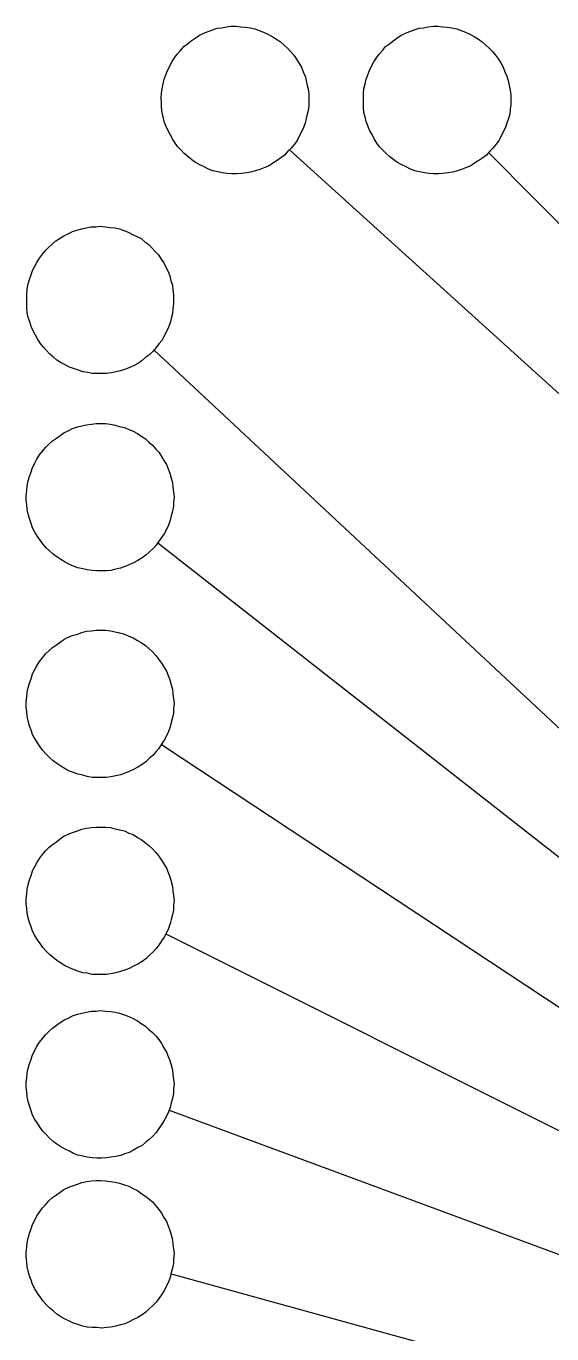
# Model space of a CAD drawing. Extents: x 9 to 432, y 44 to 411.
# Drawn here: x 9.4 to 36.9, y 121.8 to 190.2 of the extents above; entities that cross this region are included whole.
import ezdxf

# ---------------------------------------------------------------- set-up
doc = ezdxf.new("R2010")
doc.units = 0
doc.layers.get('0').update_dxf_attribs({"linetype": 'CONTINUOUS'})

msp = doc.modelspace()

# ---------------------------------------------------------------- linework, layer by layer
at = {"color": 7}
for p, q in [((18.034, 189.454367), (18.231556, 189.595478)), ((18.231556, 189.595478), (18.457333, 189.736589)), ((18.457333, 189.736589), (18.683111, 189.849478)), ((18.683111, 189.849478), (18.908889, 189.934144)), ((18.908889, 189.934144), (19.134667, 190.018811)), ((19.134667, 190.018811), (19.388667, 190.103478)), ((19.388667, 190.103478), (19.614444, 190.1317)), ((19.614444, 190.1317), (19.868444, 190.188144)), ((19.868444, 190.188144), (20.122444, 190.216367)), ((20.122444, 190.216367), (20.376444, 190.216367)), ((20.376444, 190.216367), (20.602222, 190.188144)), ((20.602222, 190.188144), (20.856222, 190.159922)), ((20.856222, 190.159922), (21.110222, 190.1317)), ((21.110222, 190.1317), (21.364222, 190.075256)), ((21.364222, 190.075256), (21.59, 189.990589)), ((21.59, 189.990589), (21.815778, 189.905922)), ((21.815778, 189.905922), (22.041556, 189.793033)), ((22.041556, 189.793033), (22.267333, 189.680144)), ((22.267333, 189.680144), (22.493111, 189.539033)), ((22.493111, 189.539033), (22.690667, 189.397922)), ((28.589111, 189.454367), (28.786667, 189.595478)), ((28.786667, 189.595478), (29.012444, 189.736589)), ((29.012444, 189.736589), (29.238222, 189.849478)), ((29.238222, 189.849478), (29.464, 189.934144)), ((29.464, 189.934144), (29.689778, 190.018811)), ((29.689778, 190.018811), (29.943778, 190.103478)), ((29.943778, 190.103478), (30.169556, 190.1317)), ((30.169556, 190.1317), (30.423556, 190.188144)), ((30.423556, 190.188144), (30.677556, 190.216367)), ((30.677556, 190.216367), (30.931556, 190.216367)), ((30.931556, 190.216367), (31.185556, 190.188144)), ((31.185556, 190.188144), (31.411333, 190.159922)), ((31.411333, 190.159922), (31.665333, 190.1317)), ((31.665333, 190.1317), (31.919333, 190.075256)), ((31.919333, 190.075256), (32.145111, 189.990589)), ((32.145111, 189.990589), (32.370889, 189.905922)), ((32.370889, 189.905922), (32.596667, 189.793033)), ((32.596667, 189.793033), (32.822444, 189.680144)), ((32.822444, 189.680144), (33.048222, 189.539033)), ((33.048222, 189.539033), (33.245778, 189.397922)), ((17.300222, 188.748811), (17.469556, 188.946367)), ((17.469556, 188.946367), (17.638889, 189.143922)), ((17.638889, 189.143922), (17.836444, 189.285033)), ((17.836444, 189.285033), (18.034, 189.454367)), ((22.690667, 189.397922), (22.888222, 189.228589)), ((22.888222, 189.228589), (23.057556, 189.059256)), ((23.057556, 189.059256), (23.226889, 188.889922)), ((23.226889, 188.889922), (23.396222, 188.692367)), ((27.855333, 188.748811), (28.024667, 188.946367)), ((28.024667, 188.946367), (28.194, 189.143922)), ((28.194, 189.143922), (28.391556, 189.285033)), ((28.391556, 189.285033), (28.589111, 189.454367)), ((33.245778, 189.397922), (33.443333, 189.228589)), ((33.443333, 189.228589), (33.612667, 189.059256)), ((33.612667, 189.059256), (33.782, 188.889922)), ((33.782, 188.889922), (33.951333, 188.692367)), ((16.905111, 188.127922), (17.018, 188.3537)), ((17.018, 188.3537), (17.159111, 188.551256)), ((17.159111, 188.551256), (17.300222, 188.748811)), ((23.396222, 188.692367), (23.537333, 188.494811)), ((23.537333, 188.494811), (23.678444, 188.269033)), ((23.678444, 188.269033), (23.791333, 188.071478)), ((27.460222, 188.127922), (27.573111, 188.3537)), ((27.573111, 188.3537), (27.714222, 188.551256)), ((27.714222, 188.551256), (27.855333, 188.748811)), ((33.951333, 188.692367), (34.092444, 188.494811)), ((34.092444, 188.494811), (34.233556, 188.269033)), ((34.233556, 188.269033), (34.346444, 188.071478)), ((16.622889, 187.450589), (16.707556, 187.676367)), ((16.707556, 187.676367), (16.792222, 187.902144)), ((16.792222, 187.902144), (16.905111, 188.127922)), ((23.791333, 188.071478), (23.876, 187.817478)), ((23.876, 187.817478), (23.988889, 187.5917)), ((23.988889, 187.5917), (24.045333, 187.365922)), ((27.178, 187.450589), (27.262667, 187.676367)), ((27.262667, 187.676367), (27.347333, 187.902144)), ((27.347333, 187.902144), (27.460222, 188.127922)), ((34.346444, 188.071478), (34.431111, 187.817478)), ((34.431111, 187.817478), (34.544, 187.5917)), ((34.544, 187.5917), (34.600444, 187.365922)), ((16.481778, 186.716811), (16.51, 186.942589)), ((16.51, 186.942589), (16.566444, 187.196589)), ((16.566444, 187.196589), (16.622889, 187.450589)), ((24.045333, 187.365922), (24.101778, 187.111922)), ((24.101778, 187.111922), (24.158222, 186.857922)), ((24.158222, 186.857922), (24.186444, 186.632144)), ((27.036889, 186.716811), (27.065111, 186.942589)), ((27.065111, 186.942589), (27.121556, 187.196589)), ((27.121556, 187.196589), (27.178, 187.450589)), ((34.600444, 187.365922), (34.656889, 187.111922)), ((34.656889, 187.111922), (34.713333, 186.857922)), ((34.713333, 186.857922), (34.741556, 186.632144)), ((16.453556, 186.462811), (16.481778, 186.716811)), ((16.481778, 186.208811), (16.453556, 186.462811)), ((16.481778, 185.954811), (16.481778, 186.208811)), ((24.186444, 186.124144), (24.158222, 185.870144)), ((24.186444, 186.632144), (24.186444, 186.378144)), ((24.186444, 186.378144), (24.186444, 186.124144)), ((27.036889, 186.462811), (27.036889, 186.716811)), ((27.036889, 186.208811), (27.036889, 186.462811)), ((27.036889, 185.954811), (27.036889, 186.208811)), ((34.741556, 186.124144), (34.713333, 185.870144)), ((34.741556, 186.632144), (34.741556, 186.378144)), ((34.741556, 186.378144), (34.741556, 186.124144)), ((16.51, 185.700811), (16.481778, 185.954811)), ((16.566444, 185.475033), (16.51, 185.700811)), ((16.622889, 185.221033), (16.566444, 185.475033)), ((24.101778, 185.616144), (24.045333, 185.390367)), ((24.158222, 185.870144), (24.101778, 185.616144)), ((27.065111, 185.700811), (27.036889, 185.954811)), ((27.121556, 185.475033), (27.065111, 185.700811)), ((27.178, 185.221033), (27.121556, 185.475033)), ((34.685111, 185.616144), (34.628667, 185.390367)), ((34.713333, 185.870144), (34.685111, 185.616144)), ((16.707556, 184.995256), (16.622889, 185.221033)), ((16.820444, 184.741256), (16.707556, 184.995256)), ((23.904222, 184.910589), (23.791333, 184.684811)), ((23.988889, 185.136367), (23.904222, 184.910589)), ((24.045333, 185.390367), (23.988889, 185.136367)), ((27.262667, 184.995256), (27.178, 185.221033)), ((27.375556, 184.741256), (27.262667, 184.995256)), ((34.459333, 184.910589), (34.346444, 184.684811)), ((34.544, 185.136367), (34.459333, 184.910589)), ((34.628667, 185.390367), (34.544, 185.136367)), ((16.933333, 184.5437), (16.820444, 184.741256)), ((17.046222, 184.317922), (16.933333, 184.5437)), ((17.187333, 184.092144), (17.046222, 184.317922)), ((17.328444, 183.894589), (17.187333, 184.092144)), ((23.565556, 184.233256), (23.424444, 184.0357)), ((23.678444, 184.459033), (23.565556, 184.233256)), ((23.791333, 184.684811), (23.678444, 184.459033)), ((27.488444, 184.5437), (27.375556, 184.741256)), ((27.601333, 184.317922), (27.488444, 184.5437)), ((27.742444, 184.092144), (27.601333, 184.317922)), ((27.883556, 183.894589), (27.742444, 184.092144)), ((34.120667, 184.233256), (33.979556, 184.0357)), ((34.233556, 184.459033), (34.120667, 184.233256)), ((34.346444, 184.684811), (34.233556, 184.459033)), ((17.497778, 183.725256), (17.328444, 183.894589)), ((17.667111, 183.555922), (17.497778, 183.725256)), ((17.864667, 183.386589), (17.667111, 183.555922)), ((18.062222, 183.217256), (17.864667, 183.386589)), ((22.916444, 183.471256), (22.718889, 183.330144)), ((23.085778, 183.668811), (22.916444, 183.471256)), ((23.255111, 183.838144), (23.085778, 183.668811)), ((23.170444, 183.753478), (82.719333, 129.792589)), ((23.424444, 184.0357), (23.255111, 183.838144)), ((28.052889, 183.725256), (27.883556, 183.894589)), ((28.222222, 183.555922), (28.052889, 183.725256)), ((28.419778, 183.386589), (28.222222, 183.555922)), ((28.617333, 183.217256), (28.419778, 183.386589)), ((33.471556, 183.471256), (33.274, 183.330144)), ((33.640889, 183.668811), (33.471556, 183.471256)), ((33.584444, 183.612367), (99.285778, 117.064367)), ((33.810222, 183.838144), (33.640889, 183.668811)), ((33.979556, 184.0357), (33.810222, 183.838144)), ((18.259778, 183.076144), (18.062222, 183.217256)), ((18.485556, 182.963256), (18.259778, 183.076144)), ((18.711333, 182.850367), (18.485556, 182.963256)), ((18.937111, 182.737478), (18.711333, 182.850367)), ((19.162889, 182.652811), (18.937111, 182.737478)), ((21.618222, 182.709256), (21.392444, 182.652811)), ((21.872222, 182.822144), (21.618222, 182.709256)), ((22.098, 182.906811), (21.872222, 182.822144)), ((22.295556, 183.047922), (22.098, 182.906811)), ((22.521333, 183.189033), (22.295556, 183.047922)), ((22.718889, 183.330144), (22.521333, 183.189033)), ((28.814889, 183.076144), (28.617333, 183.217256)), ((29.040667, 182.963256), (28.814889, 183.076144)), ((29.266444, 182.850367), (29.040667, 182.963256)), ((29.492222, 182.737478), (29.266444, 182.850367)), ((29.718, 182.652811), (29.492222, 182.737478)), ((32.173333, 182.709256), (31.947556, 182.652811)), ((32.427333, 182.822144), (32.173333, 182.709256)), ((32.653111, 182.906811), (32.427333, 182.822144)), ((32.850667, 183.047922), (32.653111, 182.906811)), ((33.076444, 183.189033), (32.850667, 183.047922)), ((33.274, 183.330144), (33.076444, 183.189033)), ((19.416889, 182.596367), (19.162889, 182.652811)), ((19.670889, 182.539922), (19.416889, 182.596367)), ((19.896667, 182.5117), (19.670889, 182.539922)), ((20.150667, 182.483478), (19.896667, 182.5117)), ((20.404667, 182.483478), (20.150667, 182.483478)), ((20.658667, 182.5117), (20.404667, 182.483478)), ((20.912667, 182.539922), (20.658667, 182.5117)), ((21.138444, 182.568144), (20.912667, 182.539922)), ((21.392444, 182.652811), (21.138444, 182.568144)), ((29.972, 182.596367), (29.718, 182.652811)), ((30.226, 182.539922), (29.972, 182.596367)), ((30.451778, 182.5117), (30.226, 182.539922)), ((30.705778, 182.483478), (30.451778, 182.5117)), ((30.959778, 182.483478), (30.705778, 182.483478)), ((31.213778, 182.5117), (30.959778, 182.483478)), ((31.467778, 182.539922), (31.213778, 182.5117)), ((31.693556, 182.568144), (31.467778, 182.539922)), ((31.947556, 182.652811), (31.693556, 182.568144)), ((11.373556, 179.237922), (11.599333, 179.350811)), ((11.599333, 179.350811), (11.825111, 179.4637)), ((11.825111, 179.4637), (12.050889, 179.548367)), ((12.050889, 179.548367), (12.304889, 179.604811)), ((12.304889, 179.604811), (12.530667, 179.661256)), ((12.530667, 179.661256), (12.784667, 179.7177)), ((12.784667, 179.7177), (13.038667, 179.7177)), ((13.038667, 179.7177), (13.292667, 179.745922)), ((13.292667, 179.745922), (13.546667, 179.7177)), ((13.546667, 179.7177), (13.772444, 179.689478)), ((13.772444, 179.689478), (14.026444, 179.661256)), ((14.026444, 179.661256), (14.280444, 179.604811)), ((14.280444, 179.604811), (14.506222, 179.520144)), ((14.506222, 179.520144), (14.732, 179.435478)), ((14.732, 179.435478), (14.957778, 179.322589)), ((14.957778, 179.322589), (15.183556, 179.2097)), ((10.414, 178.475922), (10.583333, 178.645256)), ((10.583333, 178.645256), (10.752667, 178.814589)), ((10.752667, 178.814589), (10.950222, 178.983922)), ((10.950222, 178.983922), (11.176, 179.125033)), ((11.176, 179.125033), (11.373556, 179.237922)), ((15.183556, 179.2097), (15.409333, 179.096811)), ((15.409333, 179.096811), (15.606889, 178.927478)), ((15.606889, 178.927478), (15.804444, 178.786367)), ((15.804444, 178.786367), (15.973778, 178.617033)), ((15.973778, 178.617033), (16.143111, 178.419478)), ((9.962444, 177.855033), (10.103556, 178.080811)), ((10.103556, 178.080811), (10.244667, 178.278367)), ((10.244667, 178.278367), (10.414, 178.475922)), ((16.143111, 178.419478), (16.312444, 178.250144)), ((16.312444, 178.250144), (16.453556, 178.024367)), ((16.453556, 178.024367), (16.594667, 177.826811)), ((9.652, 177.205922), (9.736667, 177.4317)), ((9.736667, 177.4317), (9.849556, 177.657478)), ((9.849556, 177.657478), (9.962444, 177.855033)), ((16.594667, 177.826811), (16.707556, 177.601033)), ((16.707556, 177.601033), (16.820444, 177.375256)), ((16.820444, 177.375256), (16.905111, 177.149478)), ((9.454444, 176.472144), (9.510889, 176.726144)), ((9.510889, 176.726144), (9.567333, 176.951922)), ((9.567333, 176.951922), (9.652, 177.205922)), ((16.905111, 177.149478), (16.961556, 176.895478)), ((16.961556, 176.895478), (17.046222, 176.6697)), ((17.046222, 176.6697), (17.074444, 176.4157)), ((9.426222, 176.218144), (9.454444, 176.472144)), ((9.426222, 175.964144), (9.426222, 176.218144)), ((9.426222, 175.710144), (9.426222, 175.964144)), ((17.074444, 176.4157), (17.102667, 176.1617)), ((17.102667, 176.1617), (17.102667, 175.9077)), ((17.102667, 175.9077), (17.102667, 175.681922)), ((9.426222, 175.484367), (9.426222, 175.710144)), ((9.454444, 175.230367), (9.426222, 175.484367)), ((9.510889, 174.976367), (9.454444, 175.230367)), ((17.046222, 175.173922), (16.989778, 174.919922)), ((17.074444, 175.427922), (17.046222, 175.173922)), ((17.102667, 175.681922), (17.074444, 175.427922)), ((9.595556, 174.750589), (9.510889, 174.976367)), ((9.652, 174.496589), (9.595556, 174.750589)), ((9.764889, 174.270811), (9.652, 174.496589)), ((16.933333, 174.694144), (16.848667, 174.468367)), ((16.989778, 174.919922), (16.933333, 174.694144)), ((9.877778, 174.045033), (9.764889, 174.270811)), ((9.990667, 173.847478), (9.877778, 174.045033)), ((10.131778, 173.6217), (9.990667, 173.847478)), ((16.622889, 174.016811), (16.51, 173.791033)), ((16.735778, 174.242589), (16.622889, 174.016811)), ((16.848667, 174.468367), (16.735778, 174.242589)), ((10.301111, 173.424144), (10.131778, 173.6217)), ((10.442222, 173.254811), (10.301111, 173.424144)), ((10.639778, 173.057256), (10.442222, 173.254811)), ((16.030222, 173.198367), (15.860889, 173.029033)), ((16.199556, 173.395922), (16.030222, 173.198367)), ((16.086667, 173.254811), (78.74, 114.721922)), ((16.340667, 173.593478), (16.199556, 173.395922)), ((16.51, 173.791033), (16.340667, 173.593478)), ((10.809111, 172.916144), (10.639778, 173.057256)), ((11.006667, 172.746811), (10.809111, 172.916144)), ((11.232444, 172.6057), (11.006667, 172.746811)), ((11.43, 172.492811), (11.232444, 172.6057)), ((11.655778, 172.379922), (11.43, 172.492811)), ((15.042444, 172.464589), (14.816667, 172.3517)), ((15.268222, 172.577478), (15.042444, 172.464589)), ((15.465778, 172.718589), (15.268222, 172.577478)), ((15.663333, 172.887922), (15.465778, 172.718589)), ((15.860889, 173.029033), (15.663333, 172.887922)), ((11.881556, 172.295256), (11.655778, 172.379922)), ((12.135556, 172.210589), (11.881556, 172.295256)), ((12.361333, 172.125922), (12.135556, 172.210589)), ((12.615333, 172.0977), (12.361333, 172.125922)), ((12.869333, 172.041256), (12.615333, 172.0977)), ((13.123333, 172.041256), (12.869333, 172.041256)), ((13.349111, 172.041256), (13.123333, 172.041256)), ((13.603111, 172.041256), (13.349111, 172.041256)), ((13.857111, 172.069478), (13.603111, 172.041256)), ((14.111111, 172.125922), (13.857111, 172.069478)), ((14.336889, 172.182367), (14.111111, 172.125922)), ((14.590889, 172.267033), (14.336889, 172.182367)), ((14.816667, 172.3517), (14.590889, 172.267033)), ((11.373556, 168.936811), (11.599333, 169.0497)), ((11.599333, 169.0497), (11.825111, 169.162589)), ((11.825111, 169.162589), (12.079111, 169.247256)), ((12.079111, 169.247256), (12.304889, 169.3037)), ((12.304889, 169.3037), (12.558889, 169.360144)), ((12.558889, 169.360144), (12.812889, 169.388367)), ((12.812889, 169.388367), (13.066889, 169.416589)), ((13.066889, 169.416589), (13.292667, 169.416589)), ((13.292667, 169.416589), (13.546667, 169.416589)), ((13.546667, 169.416589), (13.800667, 169.388367)), ((13.800667, 169.388367), (14.054667, 169.331922)), ((14.054667, 169.331922), (14.280444, 169.275478)), ((14.280444, 169.275478), (14.534444, 169.219033)), ((14.534444, 169.219033), (14.760222, 169.106144)), ((14.760222, 169.106144), (14.986, 169.021478)), ((14.986, 169.021478), (15.211778, 168.908589)), ((10.414, 168.174811), (10.583333, 168.344144)), ((10.583333, 168.344144), (10.780889, 168.513478)), ((10.780889, 168.513478), (10.978444, 168.654589)), ((10.978444, 168.654589), (11.176, 168.7957)), ((11.176, 168.7957), (11.373556, 168.936811)), ((15.211778, 168.908589), (15.409333, 168.767478)), ((15.409333, 168.767478), (15.635111, 168.626367)), ((15.635111, 168.626367), (15.804444, 168.457033)), ((15.804444, 168.457033), (16.002, 168.2877)), ((9.962444, 167.553922), (10.103556, 167.7797)), ((10.103556, 167.7797), (10.244667, 167.977256)), ((10.244667, 167.977256), (10.414, 168.174811)), ((16.002, 168.2877), (16.171333, 168.090144)), ((16.171333, 168.090144), (16.340667, 167.920811)), ((16.340667, 167.920811), (16.481778, 167.695033)), ((16.481778, 167.695033), (16.594667, 167.497478)), ((9.652, 166.904811), (9.736667, 167.130589)), ((9.736667, 167.130589), (9.849556, 167.356367)), ((9.849556, 167.356367), (9.962444, 167.553922)), ((16.594667, 167.497478), (16.735778, 167.2717)), ((16.735778, 167.2717), (16.820444, 167.045922)), ((16.820444, 167.045922), (16.905111, 166.820144)), ((9.454444, 166.171033), (9.510889, 166.425033)), ((9.510889, 166.425033), (9.567333, 166.650811)), ((9.567333, 166.650811), (9.652, 166.904811)), ((16.905111, 166.820144), (16.989778, 166.566144)), ((16.989778, 166.566144), (17.046222, 166.340367)), ((17.046222, 166.340367), (17.074444, 166.086367)), ((9.398, 165.663033), (9.426222, 165.917033)), ((9.398, 165.409033), (9.398, 165.663033)), ((9.426222, 165.917033), (9.454444, 166.171033)), ((17.074444, 166.086367), (17.102667, 165.832367)), ((17.102667, 165.832367), (17.130889, 165.578367)), ((9.426222, 165.183256), (9.398, 165.409033)), ((9.454444, 164.929256), (9.426222, 165.183256)), ((9.510889, 164.675256), (9.454444, 164.929256)), ((17.102667, 165.098589), (17.046222, 164.844589)), ((17.130889, 165.578367), (17.102667, 165.324367)), ((17.102667, 165.324367), (17.102667, 165.098589)), ((9.567333, 164.449478), (9.510889, 164.675256)), ((9.652, 164.195478), (9.567333, 164.449478)), ((16.933333, 164.364811), (16.848667, 164.110811)), ((16.989778, 164.590589), (16.933333, 164.364811)), ((17.046222, 164.844589), (16.989778, 164.590589)), ((9.736667, 163.9697), (9.652, 164.195478)), ((9.849556, 163.743922), (9.736667, 163.9697)), ((9.990667, 163.518144), (9.849556, 163.743922)), ((16.622889, 163.659256), (16.481778, 163.4617)), ((16.735778, 163.885033), (16.622889, 163.659256)), ((16.848667, 164.110811), (16.735778, 163.885033)), ((10.131778, 163.320589), (9.990667, 163.518144)), ((10.272889, 163.123033), (10.131778, 163.320589)), ((10.442222, 162.925478), (10.272889, 163.123033)), ((10.611556, 162.756144), (10.442222, 162.925478)), ((16.030222, 162.869033), (15.832667, 162.6997)), ((16.199556, 163.066589), (16.030222, 162.869033)), ((16.340667, 163.264144), (16.199556, 163.066589)), ((16.284222, 163.179478), (82.296, 111.419922)), ((16.481778, 163.4617), (16.340667, 163.264144)), ((10.809111, 162.586811), (10.611556, 162.756144)), ((11.006667, 162.4457), (10.809111, 162.586811)), ((11.204222, 162.304589), (11.006667, 162.4457)), ((11.43, 162.163478), (11.204222, 162.304589)), ((15.24, 162.248144), (15.014222, 162.135256)), ((15.465778, 162.389256), (15.24, 162.248144)), ((15.663333, 162.530367), (15.465778, 162.389256)), ((15.832667, 162.6997), (15.663333, 162.530367)), ((11.655778, 162.050589), (11.43, 162.163478)), ((11.881556, 161.965922), (11.655778, 162.050589)), ((12.107333, 161.881256), (11.881556, 161.965922)), ((12.361333, 161.824811), (12.107333, 161.881256)), ((12.587111, 161.768367), (12.361333, 161.824811)), ((12.841111, 161.740144), (12.587111, 161.768367)), ((13.095111, 161.711922), (12.841111, 161.740144)), ((13.349111, 161.711922), (13.095111, 161.711922)), ((13.603111, 161.711922), (13.349111, 161.711922)), ((13.828889, 161.740144), (13.603111, 161.711922)), ((14.082889, 161.796589), (13.828889, 161.740144)), ((14.336889, 161.853033), (14.082889, 161.796589)), ((14.562667, 161.9377), (14.336889, 161.853033)), ((14.788444, 162.022367), (14.562667, 161.9377)), ((15.014222, 162.135256), (14.788444, 162.022367)), ((11.176, 157.986589), (11.373556, 158.1277)), ((11.373556, 158.1277), (11.599333, 158.240589)), ((11.599333, 158.240589), (11.825111, 158.325256)), ((11.825111, 158.325256), (12.079111, 158.409922)), ((12.079111, 158.409922), (12.304889, 158.494589)), ((12.304889, 158.494589), (12.558889, 158.551033)), ((12.558889, 158.551033), (12.812889, 158.579256)), ((12.812889, 158.579256), (13.066889, 158.607478)), ((13.066889, 158.607478), (13.292667, 158.607478)), ((13.292667, 158.607478), (13.546667, 158.607478)), ((13.546667, 158.607478), (13.800667, 158.579256)), ((13.800667, 158.579256), (14.054667, 158.522811)), ((14.054667, 158.522811), (14.280444, 158.466367)), ((14.280444, 158.466367), (14.534444, 158.409922)), ((14.534444, 158.409922), (14.760222, 158.297033)), ((14.760222, 158.297033), (14.986, 158.212367)), ((14.986, 158.212367), (15.211778, 158.071256)), ((15.211778, 158.071256), (15.409333, 157.958367)), ((10.414, 157.3657), (10.583333, 157.535033)), ((10.583333, 157.535033), (10.780889, 157.704367)), ((10.780889, 157.704367), (10.978444, 157.845478)), ((10.978444, 157.845478), (11.176, 157.986589)), ((15.409333, 157.958367), (15.635111, 157.817256)), ((15.635111, 157.817256), (15.804444, 157.647922)), ((15.804444, 157.647922), (16.002, 157.478589)), ((16.002, 157.478589), (16.171333, 157.281033)), ((9.849556, 156.547256), (9.962444, 156.744811)), ((9.962444, 156.744811), (10.103556, 156.970589)), ((10.103556, 156.970589), (10.244667, 157.168144)), ((10.244667, 157.168144), (10.414, 157.3657)), ((16.171333, 157.281033), (16.340667, 157.083478)), ((16.340667, 157.083478), (16.481778, 156.885922)), ((16.481778, 156.885922), (16.594667, 156.688367)), ((9.567333, 155.8417), (9.652, 156.067478)), ((9.652, 156.067478), (9.736667, 156.321478)), ((9.736667, 156.321478), (9.849556, 156.547256)), ((16.594667, 156.688367), (16.735778, 156.462589)), ((16.735778, 156.462589), (16.820444, 156.236811)), ((16.820444, 156.236811), (16.905111, 156.011033)), ((16.905111, 156.011033), (16.989778, 155.757033)), ((9.426222, 155.107922), (9.454444, 155.361922)), ((9.454444, 155.361922), (9.510889, 155.5877)), ((9.510889, 155.5877), (9.567333, 155.8417)), ((16.989778, 155.757033), (17.046222, 155.531256)), ((17.046222, 155.531256), (17.074444, 155.277256)), ((9.398, 154.853922), (9.426222, 155.107922)), ((9.398, 154.599922), (9.398, 154.853922)), ((17.074444, 155.277256), (17.102667, 155.023256)), ((17.102667, 155.023256), (17.130889, 154.769256)), ((17.130889, 154.769256), (17.102667, 154.515256)), ((9.426222, 154.345922), (9.398, 154.599922)), ((9.454444, 154.120144), (9.426222, 154.345922)), ((9.510889, 153.866144), (9.454444, 154.120144)), ((17.046222, 154.035478), (16.989778, 153.781478)), ((17.102667, 154.261256), (17.046222, 154.035478)), ((17.102667, 154.515256), (17.102667, 154.261256)), ((9.567333, 153.612144), (9.510889, 153.866144)), ((9.652, 153.386367), (9.567333, 153.612144)), ((9.736667, 153.160589), (9.652, 153.386367)), ((16.848667, 153.3017), (16.735778, 153.075922)), ((16.933333, 153.5557), (16.848667, 153.3017)), ((16.989778, 153.781478), (16.933333, 153.5557)), ((9.849556, 152.934811), (9.736667, 153.160589)), ((9.990667, 152.709033), (9.849556, 152.934811)), ((10.131778, 152.511478), (9.990667, 152.709033)), ((16.481778, 152.652589), (16.340667, 152.426811)), ((16.622889, 152.850144), (16.481778, 152.652589)), ((16.481778, 152.624367), (77.554667, 112.238367)), ((16.735778, 153.075922), (16.622889, 152.850144)), ((10.272889, 152.313922), (10.131778, 152.511478)), ((10.442222, 152.116367), (10.272889, 152.313922)), ((10.611556, 151.947033), (10.442222, 152.116367)), ((10.809111, 151.7777), (10.611556, 151.947033)), ((16.030222, 152.059922), (15.832667, 151.890589)), ((16.199556, 152.257478), (16.030222, 152.059922)), ((16.340667, 152.426811), (16.199556, 152.257478)), ((11.006667, 151.636589), (10.809111, 151.7777)), ((11.204222, 151.495478), (11.006667, 151.636589)), ((11.43, 151.354367), (11.204222, 151.495478)), ((11.655778, 151.241478), (11.43, 151.354367)), ((11.881556, 151.156811), (11.655778, 151.241478)), ((15.014222, 151.326144), (14.788444, 151.213256)), ((15.24, 151.439033), (15.014222, 151.326144)), ((15.465778, 151.580144), (15.24, 151.439033)), ((15.663333, 151.721256), (15.465778, 151.580144)), ((15.832667, 151.890589), (15.663333, 151.721256)), ((12.107333, 151.072144), (11.881556, 151.156811)), ((12.361333, 151.0157), (12.107333, 151.072144)), ((12.587111, 150.959256), (12.361333, 151.0157)), ((12.841111, 150.902811), (12.587111, 150.959256)), ((13.095111, 150.902811), (12.841111, 150.902811)), ((13.349111, 150.902811), (13.095111, 150.902811)), ((13.603111, 150.902811), (13.349111, 150.902811)), ((13.828889, 150.931033), (13.603111, 150.902811)), ((14.082889, 150.987478), (13.828889, 150.931033)), ((14.336889, 151.043922), (14.082889, 150.987478)), ((14.562667, 151.128589), (14.336889, 151.043922)), ((14.788444, 151.213256), (14.562667, 151.128589)), ((11.176, 147.685478), (11.373556, 147.826589)), ((11.373556, 147.826589), (11.599333, 147.939478)), ((11.599333, 147.939478), (11.825111, 148.024144)), ((11.825111, 148.024144), (12.079111, 148.108811)), ((12.079111, 148.108811), (12.304889, 148.193478)), ((12.304889, 148.193478), (12.558889, 148.249922)), ((12.558889, 148.249922), (12.812889, 148.278144)), ((12.812889, 148.278144), (13.066889, 148.306367)), ((13.066889, 148.306367), (13.292667, 148.306367)), ((13.292667, 148.306367), (13.546667, 148.306367)), ((13.546667, 148.306367), (13.800667, 148.278144)), ((13.800667, 148.278144), (14.054667, 148.2217)), ((14.054667, 148.2217), (14.280444, 148.165256)), ((14.280444, 148.165256), (14.534444, 148.108811)), ((14.534444, 148.108811), (14.760222, 147.995922)), ((14.760222, 147.995922), (14.986, 147.911256)), ((14.986, 147.911256), (15.211778, 147.770144)), ((10.414, 147.064589), (10.583333, 147.233922)), ((10.583333, 147.233922), (10.780889, 147.403256)), ((10.780889, 147.403256), (10.978444, 147.544367)), ((10.978444, 147.544367), (11.176, 147.685478)), ((15.211778, 147.770144), (15.409333, 147.657256)), ((15.409333, 147.657256), (15.635111, 147.487922)), ((15.635111, 147.487922), (15.804444, 147.346811)), ((15.804444, 147.346811), (16.002, 147.177478)), ((16.002, 147.177478), (16.171333, 146.979922)), ((9.849556, 146.246144), (9.962444, 146.4437)), ((9.962444, 146.4437), (10.103556, 146.669478)), ((10.103556, 146.669478), (10.244667, 146.867033)), ((10.244667, 146.867033), (10.414, 147.064589)), ((16.171333, 146.979922), (16.340667, 146.782367)), ((16.340667, 146.782367), (16.481778, 146.584811)), ((16.481778, 146.584811), (16.594667, 146.387256)), ((9.567333, 145.540589), (9.652, 145.766367)), ((9.652, 145.766367), (9.736667, 146.020367)), ((9.736667, 146.020367), (9.849556, 146.246144)), ((16.594667, 146.387256), (16.735778, 146.161478)), ((16.735778, 146.161478), (16.820444, 145.9357)), ((16.820444, 145.9357), (16.905111, 145.709922)), ((9.426222, 144.806811), (9.454444, 145.060811)), ((9.454444, 145.060811), (9.510889, 145.286589)), ((9.510889, 145.286589), (9.567333, 145.540589)), ((16.905111, 145.709922), (16.989778, 145.455922)), ((16.989778, 145.455922), (17.046222, 145.201922)), ((17.046222, 145.201922), (17.074444, 144.976144)), ((9.398, 144.552811), (9.426222, 144.806811)), ((9.398, 144.298811), (9.398, 144.552811)), ((17.074444, 144.976144), (17.102667, 144.722144)), ((17.102667, 144.722144), (17.130889, 144.468144)), ((17.130889, 144.468144), (17.102667, 144.214144)), ((9.426222, 144.044811), (9.398, 144.298811)), ((9.454444, 143.819033), (9.426222, 144.044811)), ((9.510889, 143.565033), (9.454444, 143.819033)), ((17.046222, 143.734367), (16.989778, 143.480367)), ((17.102667, 143.960144), (17.046222, 143.734367)), ((17.102667, 144.214144), (17.102667, 143.960144)), ((9.567333, 143.311033), (9.510889, 143.565033)), ((9.652, 143.085256), (9.567333, 143.311033)), ((9.736667, 142.859478), (9.652, 143.085256)), ((16.933333, 143.254589), (16.848667, 143.000589)), ((16.989778, 143.480367), (16.933333, 143.254589)), ((9.849556, 142.6337), (9.736667, 142.859478)), ((9.990667, 142.407922), (9.849556, 142.6337)), ((10.131778, 142.210367), (9.990667, 142.407922)), ((16.481778, 142.351478), (16.340667, 142.1257)), ((16.622889, 142.549033), (16.481778, 142.351478)), ((16.735778, 142.774811), (16.622889, 142.549033)), ((16.707556, 142.718367), (79.558444, 111.250589)), ((16.848667, 143.000589), (16.735778, 142.774811)), ((10.272889, 142.012811), (10.131778, 142.210367)), ((10.442222, 141.815256), (10.272889, 142.012811)), ((10.611556, 141.645922), (10.442222, 141.815256)), ((10.809111, 141.476589), (10.611556, 141.645922)), ((16.030222, 141.758811), (15.832667, 141.589478)), ((16.199556, 141.956367), (16.030222, 141.758811)), ((16.340667, 142.1257), (16.199556, 141.956367)), ((11.006667, 141.335478), (10.809111, 141.476589)), ((11.204222, 141.194367), (11.006667, 141.335478)), ((11.43, 141.053256), (11.204222, 141.194367)), ((11.655778, 140.940367), (11.43, 141.053256)), ((15.014222, 141.025033), (14.788444, 140.912144)), ((15.24, 141.137922), (15.014222, 141.025033)), ((15.465778, 141.279033), (15.24, 141.137922)), ((15.663333, 141.420144), (15.465778, 141.279033)), ((15.832667, 141.589478), (15.663333, 141.420144)), ((11.881556, 140.8557), (11.655778, 140.940367)), ((12.107333, 140.771033), (11.881556, 140.8557)), ((12.361333, 140.686367), (12.107333, 140.771033)), ((12.587111, 140.658144), (12.361333, 140.686367)), ((12.841111, 140.6017), (12.587111, 140.658144)), ((13.095111, 140.6017), (12.841111, 140.6017)), ((13.349111, 140.6017), (13.095111, 140.6017)), ((13.603111, 140.6017), (13.349111, 140.6017)), ((13.828889, 140.629922), (13.603111, 140.6017)), ((14.082889, 140.686367), (13.828889, 140.629922)), ((14.336889, 140.742811), (14.082889, 140.686367)), ((14.562667, 140.827478), (14.336889, 140.742811)), ((14.788444, 140.912144), (14.562667, 140.827478)), ((11.373556, 138.202811), (11.599333, 138.3157)), ((11.599333, 138.3157), (11.825111, 138.428589)), ((11.825111, 138.428589), (12.079111, 138.513256)), ((12.079111, 138.513256), (12.304889, 138.5697)), ((12.304889, 138.5697), (12.558889, 138.626144)), ((12.558889, 138.626144), (12.812889, 138.682589)), ((12.812889, 138.682589), (13.066889, 138.682589)), ((13.066889, 138.682589), (13.292667, 138.710811)), ((13.292667, 138.710811), (13.546667, 138.682589)), ((13.546667, 138.682589), (13.800667, 138.654367)), ((13.800667, 138.654367), (14.054667, 138.626144)), ((14.054667, 138.626144), (14.280444, 138.5697)), ((14.280444, 138.5697), (14.534444, 138.485033)), ((14.534444, 138.485033), (14.760222, 138.400367)), ((14.760222, 138.400367), (14.986, 138.287478)), ((14.986, 138.287478), (15.211778, 138.174589)), ((10.414, 137.440811), (10.583333, 137.610144)), ((10.583333, 137.610144), (10.780889, 137.779478)), ((10.780889, 137.779478), (10.978444, 137.948811)), ((10.978444, 137.948811), (11.176, 138.089922)), ((11.176, 138.089922), (11.373556, 138.202811)), ((15.211778, 138.174589), (15.409333, 138.033478)), ((15.409333, 138.033478), (15.635111, 137.892367)), ((15.635111, 137.892367), (15.804444, 137.723033)), ((15.804444, 137.723033), (16.002, 137.5537)), ((16.002, 137.5537), (16.171333, 137.384367)), ((9.962444, 136.848144), (10.103556, 137.0457)), ((10.103556, 137.0457), (10.244667, 137.243256)), ((10.244667, 137.243256), (10.414, 137.440811)), ((16.171333, 137.384367), (16.340667, 137.186811)), ((16.340667, 137.186811), (16.481778, 136.989256)), ((16.481778, 136.989256), (16.594667, 136.763478)), ((9.567333, 135.916811), (9.652, 136.170811)), ((9.652, 136.170811), (9.736667, 136.396589)), ((9.736667, 136.396589), (9.849556, 136.622367)), ((9.849556, 136.622367), (9.962444, 136.848144)), ((16.594667, 136.763478), (16.735778, 136.5377)), ((16.735778, 136.5377), (16.820444, 136.311922)), ((16.820444, 136.311922), (16.905111, 136.086144)), ((9.454444, 135.437033), (9.510889, 135.691033)), ((9.510889, 135.691033), (9.567333, 135.916811)), ((16.905111, 136.086144), (16.989778, 135.860367)), ((16.989778, 135.860367), (17.046222, 135.606367)), ((17.046222, 135.606367), (17.074444, 135.352367)), ((9.398, 134.957256), (9.426222, 135.183033)), ((9.398, 134.703256), (9.398, 134.957256)), ((9.426222, 135.183033), (9.454444, 135.437033)), ((17.074444, 135.352367), (17.102667, 135.098367)), ((17.102667, 135.098367), (17.130889, 134.872589)), ((17.130889, 134.872589), (17.102667, 134.618589)), ((9.426222, 134.449256), (9.398, 134.703256)), ((9.454444, 134.195256), (9.426222, 134.449256)), ((9.510889, 133.941256), (9.454444, 134.195256)), ((17.102667, 134.364589), (17.046222, 134.110589)), ((17.102667, 134.618589), (17.102667, 134.364589)), ((9.567333, 133.715478), (9.510889, 133.941256)), ((9.652, 133.461478), (9.567333, 133.715478)), ((9.736667, 133.2357), (9.652, 133.461478)), ((16.933333, 133.630811), (16.848667, 133.405033)), ((16.876889, 133.4897), (82.493556, 109.190367)), ((16.989778, 133.884811), (16.933333, 133.630811)), ((17.046222, 134.110589), (16.989778, 133.884811)), ((9.849556, 133.009922), (9.736667, 133.2357)), ((9.990667, 132.812367), (9.849556, 133.009922)), ((10.131778, 132.586589), (9.990667, 132.812367)), ((16.622889, 132.953478), (16.481778, 132.7277)), ((16.735778, 133.179256), (16.622889, 132.953478)), ((16.848667, 133.405033), (16.735778, 133.179256)), ((10.272889, 132.389033), (10.131778, 132.586589)), ((10.442222, 132.2197), (10.272889, 132.389033)), ((10.611556, 132.022144), (10.442222, 132.2197)), ((16.030222, 132.135033), (15.832667, 131.9657)), ((16.199556, 132.332589), (16.030222, 132.135033)), ((16.340667, 132.530144), (16.199556, 132.332589)), ((16.481778, 132.7277), (16.340667, 132.530144)), ((10.809111, 131.852811), (10.611556, 132.022144)), ((11.006667, 131.7117), (10.809111, 131.852811)), ((11.204222, 131.570589), (11.006667, 131.7117)), ((11.43, 131.4577), (11.204222, 131.570589)), ((11.655778, 131.344811), (11.43, 131.4577)), ((15.014222, 131.401256), (14.788444, 131.288367)), ((15.24, 131.542367), (15.014222, 131.401256)), ((15.465778, 131.655256), (15.24, 131.542367)), ((15.663333, 131.824589), (15.465778, 131.655256)), ((15.832667, 131.9657), (15.663333, 131.824589)), ((11.881556, 131.231922), (11.655778, 131.344811)), ((12.107333, 131.147256), (11.881556, 131.231922)), ((12.361333, 131.090811), (12.107333, 131.147256)), ((12.587111, 131.034367), (12.361333, 131.090811)), ((12.841111, 131.006144), (12.587111, 131.034367)), ((13.095111, 130.977922), (12.841111, 131.006144)), ((13.349111, 130.977922), (13.095111, 130.977922)), ((13.603111, 131.006144), (13.349111, 130.977922)), ((13.828889, 131.034367), (13.603111, 131.006144)), ((14.082889, 131.062589), (13.828889, 131.034367)), ((14.336889, 131.119033), (14.082889, 131.062589)), ((14.562667, 131.2037), (14.336889, 131.119033)), ((14.788444, 131.288367), (14.562667, 131.2037)), ((11.176, 129.199922), (11.373556, 129.341033)), ((11.373556, 129.341033), (11.599333, 129.453922)), ((11.599333, 129.453922), (11.825111, 129.538589)), ((11.825111, 129.538589), (12.079111, 129.623256)), ((12.079111, 129.623256), (12.304889, 129.707922)), ((12.304889, 129.707922), (12.558889, 129.764367)), ((12.558889, 129.764367), (12.812889, 129.792589)), ((12.812889, 129.792589), (13.066889, 129.820811)), ((13.066889, 129.820811), (13.292667, 129.820811)), ((13.292667, 129.820811), (13.546667, 129.792589)), ((13.546667, 129.792589), (13.800667, 129.764367)), ((13.800667, 129.764367), (14.054667, 129.736144)), ((14.054667, 129.736144), (14.280444, 129.6797)), ((14.280444, 129.6797), (14.534444, 129.595033)), ((14.534444, 129.595033), (14.760222, 129.510367)), ((14.760222, 129.510367), (14.986, 129.397478)), ((14.986, 129.397478), (15.211778, 129.284589)), ((10.414, 128.550811), (10.583333, 128.748367)), ((10.583333, 128.748367), (10.780889, 128.9177)), ((10.780889, 128.9177), (10.978444, 129.058811)), ((10.978444, 129.058811), (11.176, 129.199922)), ((15.211778, 129.284589), (15.409333, 129.143478)), ((15.409333, 129.143478), (15.635111, 129.002367)), ((15.635111, 129.002367), (15.804444, 128.861256)), ((15.804444, 128.861256), (16.002, 128.691922)), ((16.002, 128.691922), (16.171333, 128.494367)), ((9.849556, 127.732367), (9.962444, 127.958144)), ((9.962444, 127.958144), (10.103556, 128.1557)), ((10.103556, 128.1557), (10.244667, 128.381478)), ((10.244667, 128.381478), (10.414, 128.550811)), ((16.171333, 128.494367), (16.340667, 128.296811)), ((16.340667, 128.296811), (16.481778, 128.099256)), ((16.481778, 128.099256), (16.594667, 127.873478)), ((9.567333, 127.055033), (9.652, 127.280811)), ((9.652, 127.280811), (9.736667, 127.506589)), ((9.736667, 127.506589), (9.849556, 127.732367)), ((16.594667, 127.873478), (16.735778, 127.675922)), ((16.735778, 127.675922), (16.820444, 127.450144)), ((16.820444, 127.450144), (16.905111, 127.196144)), ((9.454444, 126.547033), (9.510889, 126.801033)), ((9.510889, 126.801033), (9.567333, 127.055033)), ((16.905111, 127.196144), (16.989778, 126.970367)), ((16.989778, 126.970367), (17.046222, 126.716367)), ((17.046222, 126.716367), (17.074444, 126.462367)), ((9.398, 126.067256), (9.426222, 126.321256)), ((9.398, 125.813256), (9.398, 126.067256)), ((9.426222, 126.321256), (9.454444, 126.547033)), ((17.074444, 126.462367), (17.102667, 126.236589)), ((17.102667, 126.236589), (17.130889, 125.982589)), ((17.130889, 125.982589), (17.102667, 125.728589)), ((9.426222, 125.559256), (9.398, 125.813256)), ((9.454444, 125.305256), (9.426222, 125.559256)), ((9.510889, 125.079478), (9.454444, 125.305256)), ((17.046222, 125.220589), (16.989778, 124.994811)), ((17.102667, 125.474589), (17.046222, 125.220589)), ((17.102667, 125.728589), (17.102667, 125.474589)), ((9.567333, 124.825478), (9.510889, 125.079478)), ((9.652, 124.5997), (9.567333, 124.825478)), ((9.736667, 124.373922), (9.652, 124.5997)), ((16.933333, 124.740811), (16.848667, 124.515033)), ((16.989778, 124.994811), (16.933333, 124.740811)), ((16.989778, 124.938367), (76.425778, 108.513033)), ((9.849556, 124.148144), (9.736667, 124.373922)), ((9.990667, 123.922367), (9.849556, 124.148144)), ((10.131778, 123.724811), (9.990667, 123.922367)), ((16.622889, 124.063478), (16.481778, 123.8377)), ((16.735778, 124.289256), (16.622889, 124.063478)), ((16.848667, 124.515033), (16.735778, 124.289256)), ((10.272889, 123.527256), (10.131778, 123.724811)), ((10.442222, 123.3297), (10.272889, 123.527256)), ((10.611556, 123.160367), (10.442222, 123.3297)), ((16.030222, 123.273256), (15.832667, 123.103922)), ((16.199556, 123.442589), (16.030222, 123.273256)), ((16.340667, 123.640144), (16.199556, 123.442589)), ((16.481778, 123.8377), (16.340667, 123.640144)), ((10.809111, 122.991033), (10.611556, 123.160367)), ((11.006667, 122.8217), (10.809111, 122.991033)), ((11.204222, 122.680589), (11.006667, 122.8217)), ((11.43, 122.5677), (11.204222, 122.680589)), ((11.655778, 122.454811), (11.43, 122.5677)), ((15.014222, 122.539478), (14.788444, 122.426589)), ((15.24, 122.652367), (15.014222, 122.539478)), ((15.465778, 122.793478), (15.24, 122.652367)), ((15.663333, 122.934589), (15.465778, 122.793478)), ((15.832667, 123.103922), (15.663333, 122.934589)), ((11.881556, 122.341922), (11.655778, 122.454811)), ((12.107333, 122.285478), (11.881556, 122.341922)), ((12.361333, 122.200811), (12.107333, 122.285478)), ((12.587111, 122.144367), (12.361333, 122.200811)), ((12.841111, 122.116144), (12.587111, 122.144367)), ((13.095111, 122.116144), (12.841111, 122.116144)), ((13.349111, 122.087922), (13.095111, 122.116144)), ((13.603111, 122.116144), (13.349111, 122.087922)), ((13.828889, 122.144367), (13.603111, 122.116144)), ((14.082889, 122.200811), (13.828889, 122.144367)), ((14.336889, 122.257256), (14.082889, 122.200811)), ((14.562667, 122.3137), (14.336889, 122.257256)), ((14.788444, 122.426589), (14.562667, 122.3137))]:
    msp.add_line(p, q, dxfattribs=at)

doc.saveas('drawing.dxf')
